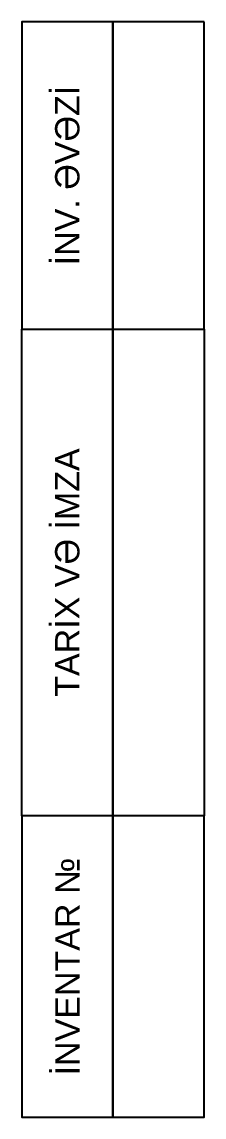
# Model space of a CAD drawing. Header units: millimetres. Extents: x 42452 to 2852333, y -419346 to 834876.
# Drawn here: x 2445786 to 2447465, y 207432 to 217507 of the extents above; entities that cross this region are included whole.
import ezdxf

# ---------------------------------------------------------------- set-up
doc = ezdxf.new("R2010")
doc.units = ezdxf.units.MM
doc.layers.add('shtamp cedvel MN', color=7, linetype='Continuous')
doc.layers.add('Stamp Mətn MN', color=7, linetype='Continuous', lineweight=13)
doc.styles.add('STAMP MƏTN - MN', font='arial.ttf')

# ---------------------------------------------------------------- blocks, each defined once
blk = doc.blocks.new('STAMP - 2 MN')
at = {"layer": 'shtamp cedvel MN'}
blk.add_lwpolyline([(1500, 9000), (750, 9000), (750, 0), (750, 9000), (0, 9000), (0, 6475), (1500, 6475), (1500, 2475), (0, 2475), (0, 0), (1500, 0), (1500, 2475), (0, 2475), (0, 6475), (1500, 6475)], close=True, dxfattribs=at)
at = {"layer": 'Stamp Mətn MN', "char_height": 200, "attachment_point": 5, "rotation": 90, "style": 'STAMP MƏTN - MN'}
for s, insert, width in [('{\\fArial|b0|i0|c238|p34;İNV. }Ə{\\fArial|b0|i0|c238|p34;V}Ə{\\fArial|b0|i0|c238|p34;Zİ}', (375, 7737.5), 2525), ('{\\fArial|b0|i0|c238|p34;TARİX V}Ə{\\fArial|b0|i0|c238|p34; İMZA}', (375, 4475), 4000), ('{\\fArial|b0|i0|c238|p34;İNVENTAR }№', (375, 1237.5), 2475)]:
    blk.add_mtext(s, dxfattribs=dict(at, insert=insert, width=width))

msp = doc.modelspace()

# ---------------------------------------------------------------- block references
at = {"layer": 'shtamp cedvel MN', "xscale": 1.119467079843097, "yscale": 1.119467079843097, "zscale": 1.119467079843097}
msp.add_blockref('STAMP - 2 MN', (2445785.54296, 207431.97345), dxfattribs=at)

doc.saveas('drawing.dxf')
